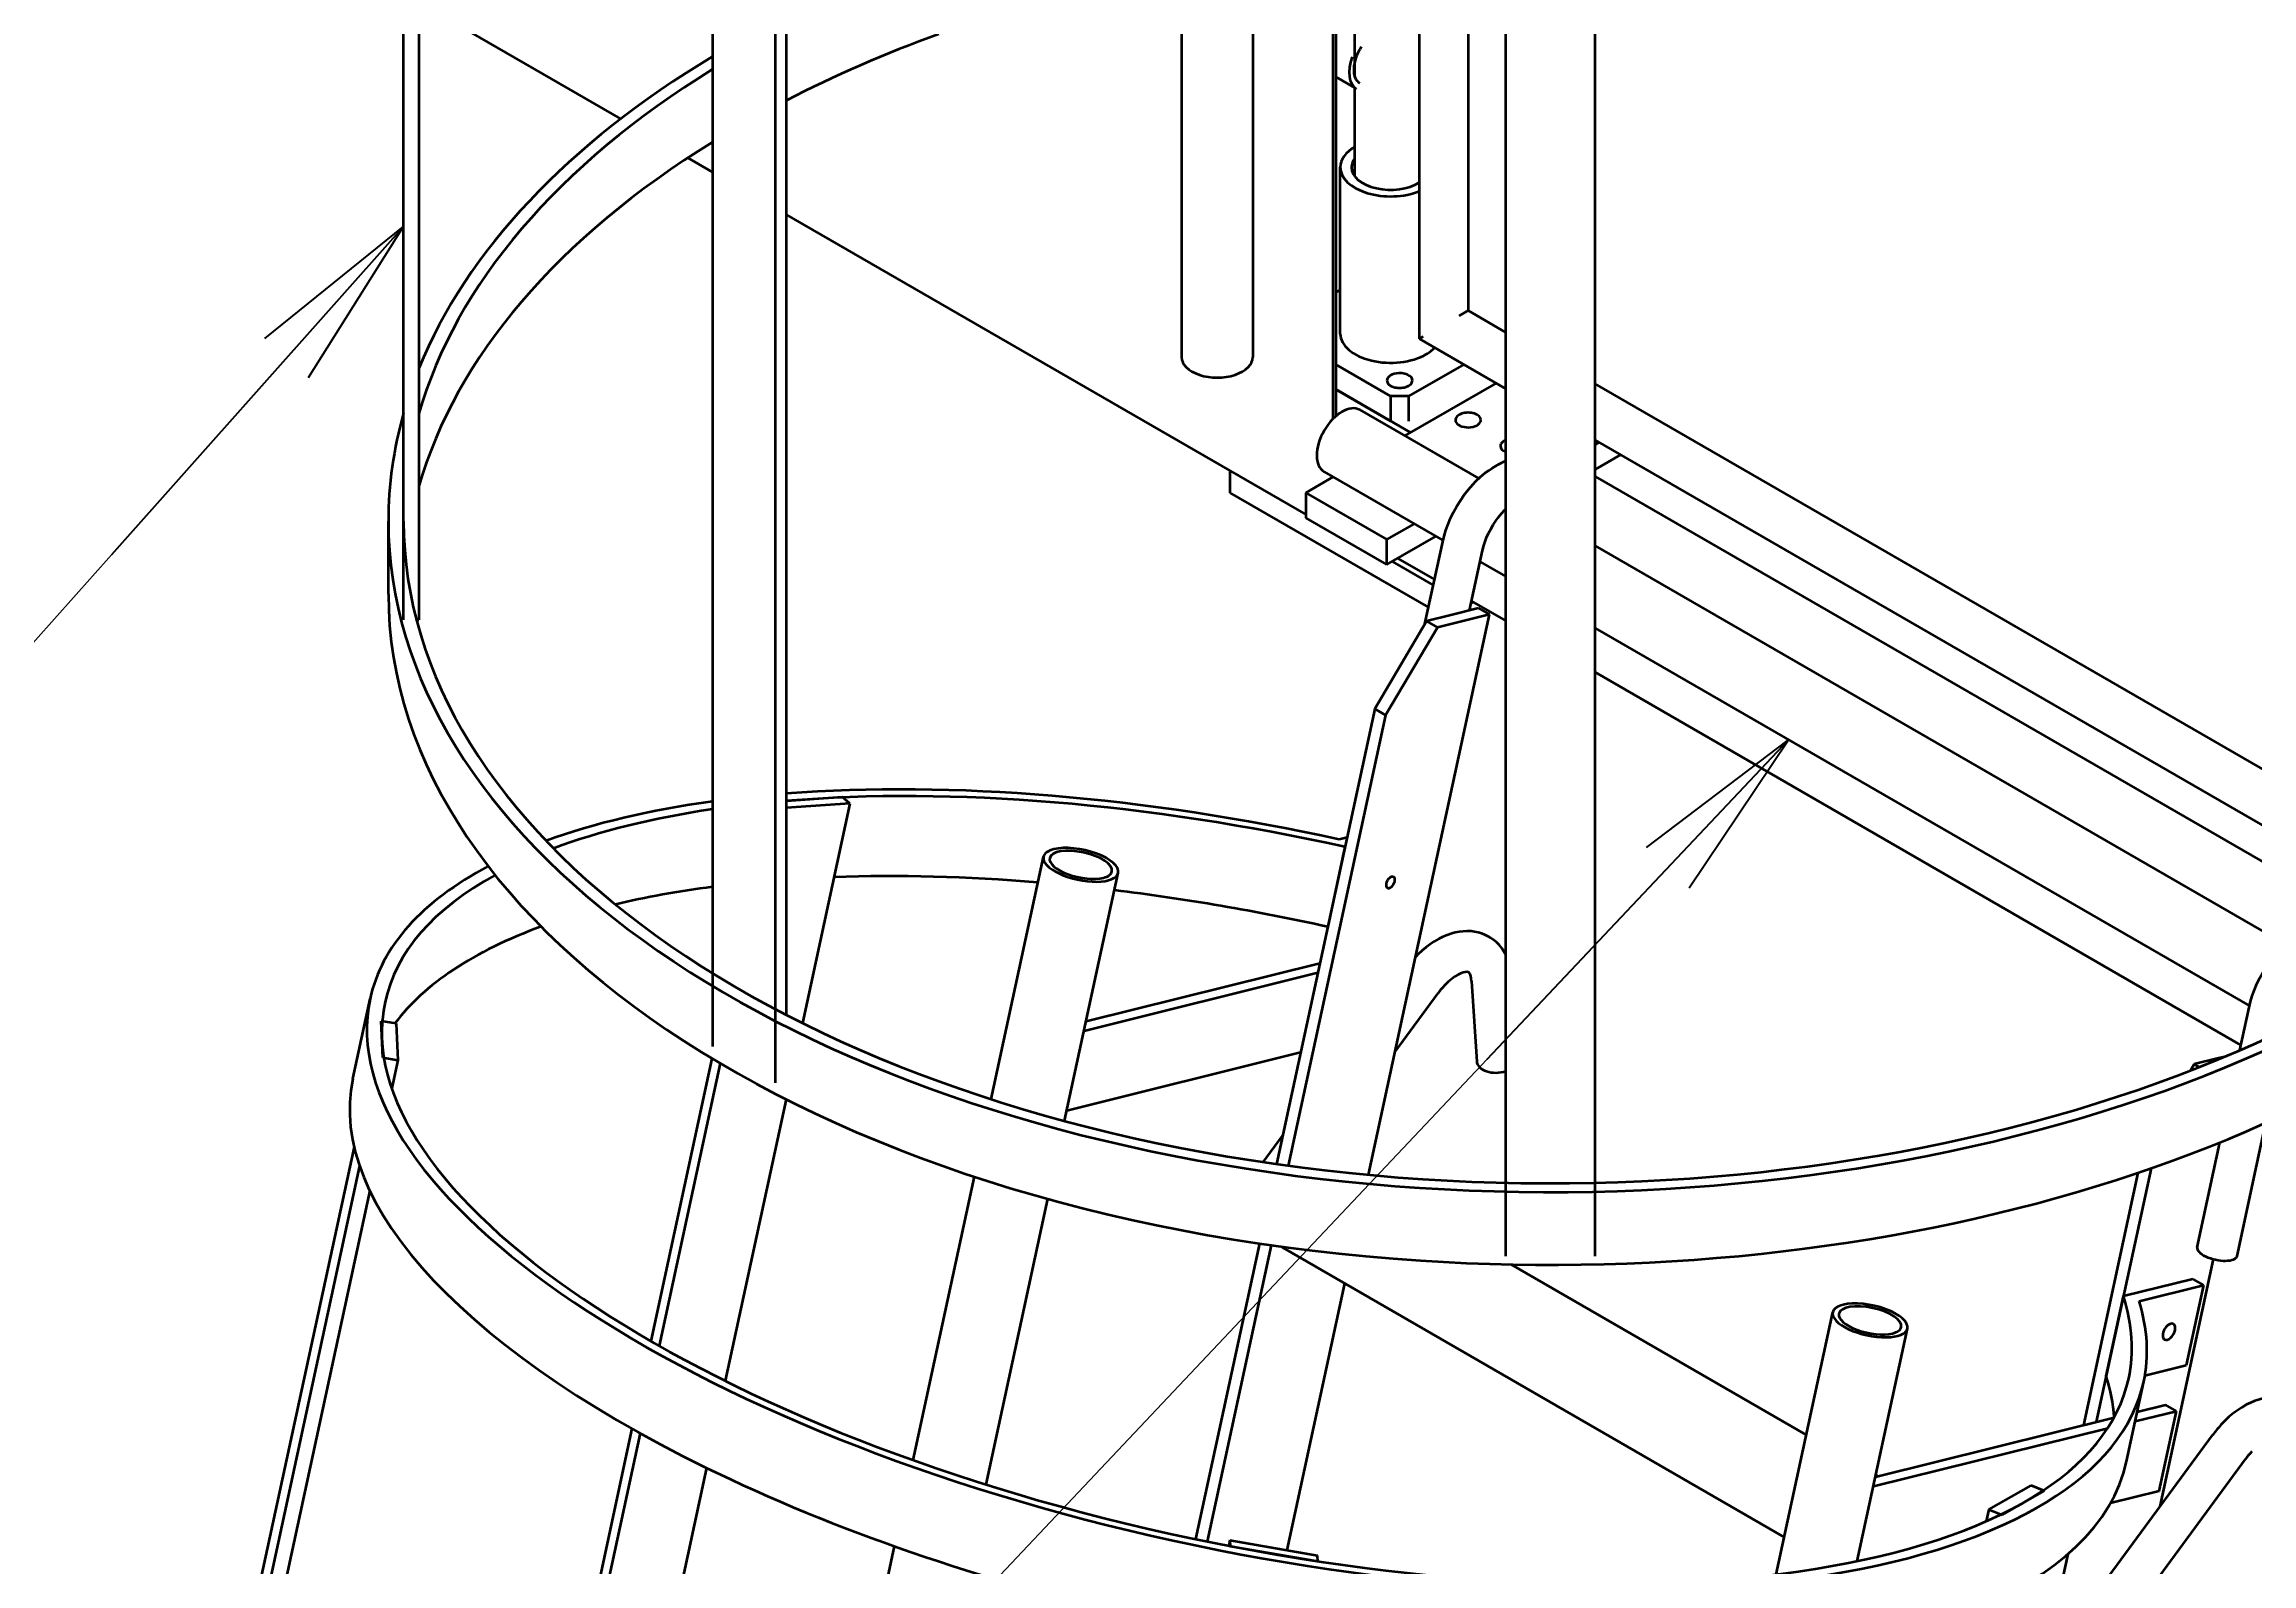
# Model space of a CAD drawing. Header units: millimetres. Extents: x -73083 to 81340, y -6859 to 6812.
# Drawn here: x -59048 to -58181, y -2967 to -2371 of the extents above; entities that cross this region are included whole.
import ezdxf

# ---------------------------------------------------------------- set-up
doc = ezdxf.new("R2010")
doc.units = ezdxf.units.MM
doc.layers.add('word_dim', color=253, linetype='Continuous')
doc.styles.get("Standard").update_dxf_attribs({"font": 'romans.shx', "bigfont": 'bigfont.shx'})
doc.dimstyles.new('STANDARD 1-23', dxfattribs={"dimscale": 23, "dimtxt": 3.5, "dimasz": 3, "dimexe": 1, "dimexo": 0, "dimgap": 1, "dimtad": 3, "dimdsep": 46, "dimtxsty": 'Standard', "dimblk1": 'OPEN', "dimblk2": 'OPEN', "dimsah": 1, "dimcen": 0, "dimclrd": 256, "dimclre": 256, "dimclrt": 3, "dimazin": 2, "dimtfac": 1, "dimtmove": 0, "dimatfit": 3, "dimldrblk": 'OPEN', "dimfxl": 0, "dimtolj": 1, "dimtzin": 0, "dimlwd": 13, "dimlwe": 13, "dimarcsym": 0})

# ---------------------------------------------------------------- blocks, each defined once
blk = doc.blocks.new('A$C7FC73B9A')
at = {"color": 7, "lineweight": 35}
for p, q in [((780.84, 2648.24), (780.84, 3326.13)), ((786.84, 3308.7), (786.84, 2648.24)), ((902.03, 3186.29), (902.03, 2480.76)), ((926.78, 2466.47), (926.78, 3172.5)), ((931.02, 2493.18), (931.02, 3170.33)), ((1114.07, 3114.21), (1114.07, 2751.38)), ((1179.39, 2758.54), (1179.39, 3107.11)), ((1198.53, 3106.09), (1198.53, 2769.59)), ((1213.34, 2398.54), (1213.34, 3105.62)), ((1248.34, 2398.54), (1248.34, 3105.62)), ((1154.12, 2861.11), (1154.12, 2928.48)), ((1086.07, 2907.16), (1086.07, 2751.38)), ((786.84, 2890.46), (865.93, 2844.8)), ((1145.51, 2883.42), (1145.51, 2727.16)), ((1146.57, 2884.04), (1146.57, 2728.16)), ((1154.12, 2822.21), (1154.12, 2857)), ((1148.37, 2760.52), (1148.37, 2825.84)), ((931.02, 2807.22), (1134.88, 2689.52)), ((1179.39, 2758.54), (1213.34, 2738.94)), ((1168.12, 2736.03), (1146.57, 2748.47)), ((1196.79, 2748.49), (1175.19, 2736.03)), ((1175.9, 2721.76), (1146.57, 2738.7)), ((1168.12, 2726.23), (1146.57, 2738.67)), ((1209.49, 2741.16), (1173.63, 2720.45)), ((1599.61, 2538.03), (1248.34, 2740.84)), ((1156.02, 2730.62), (1202.69, 2703.68)), ((1248.34, 2718.73), (1583.25, 2525.36)), ((1142.02, 2706.37), (1188.69, 2679.43)), ((1248.34, 2704.51), (1572.11, 2517.58)), ((1183.01, 2653.16), (1105.21, 2698.07)), ((1134.88, 2698.08), (1166.7, 2679.71)), ((774.84, 2658.34), (774.84, 2686.91)), ((1166.7, 2669.91), (1134.88, 2688.28)), ((1166.7, 2669.91), (1185.93, 2681.02)), ((1181.61, 2646.67), (1188.55, 2678.81)), ((1248.34, 2677.32), (1519.12, 2520.98)), ((1199.11, 2651.9), (1204.19, 2675.43)), ((1159.38, 2430.41), (1206.86, 2650.33)), ((1161.91, 2613.25), (1182.22, 2647.71)), ((1186.46, 2645.26), (1166.15, 2610.8)), ((1248.34, 2644.99), (1505.12, 2496.74)), ((1248.34, 2627.64), (1501.78, 2481.31)), ((1161.91, 2613.25), (1123.34, 2434.64)), ((1166.15, 2610.8), (1127.97, 2433.99)), ((931.02, 2577.22), (952.91, 2578.72)), ((955.95, 2576.1), (931.02, 2574.39)), ((955.95, 2576.1), (937.36, 2489.97)), ((1150.22, 2559.1), (1143.44, 2527.71)), ((1011.36, 2460.11), (1031.9, 2555.25)), ((1040.2, 2451.58), (1061.22, 2548.92)), ((1048.65, 2490.68), (1140.36, 2513.47)), ((1047.85, 2486.98), (1139.56, 2509.76)), ((1199.87, 2506.35), (1201.89, 2474.94)), ((760.9, 2468.14), (767.68, 2499.54)), ((1169.78, 2478.59), (1186.75, 2501.66)), ((1132.78, 2478.37), (1041.07, 2455.58)), ((901.79, 2476.08), (877.83, 2365.15)), ((904.99, 2474.18), (881.05, 2363.32)), ((930.9, 2460.05), (907.03, 2349.54)), ((1484.64, 2401.92), (1493.54, 2443.15)), ((1500.28, 2398.54), (1511.58, 2450.88)), ((761.36, 2441.39), (668.39, 2010.81)), ((763.51, 2433.94), (669.06, 1996.53)), ((980.77, 2318.47), (1004.79, 2429.7)), ((1461.38, 2431.2), (1439.99, 2332.15)), ((1466.53, 2432.97), (1445.03, 2333.4)), ((767.51, 2424.19), (679.34, 2015.85)), ((1009.39, 2308.87), (1033.6, 2420.98)), ((1116.61, 2403.47), (1091.55, 2287.43)), ((1121.23, 2402.79), (1096.12, 2286.49)), ((1322.56, 2288.2), (1125.91, 2401.73)), ((1331.23, 2328.37), (1215.43, 2395.23)), ((1470.05, 2300.25), (1491.01, 2397.31)), ((1127.56, 2283.08), (1150.16, 2387.73)), ((1448.91, 2351.34), (1455.69, 2382.74)), ((1482.89, 2389.5), (1455.69, 2382.74)), ((1461.9, 2380.78), (1487.13, 2387.05)), ((1487.13, 2387.05), (1480.35, 2355.65)), ((1319.4, 2273.57), (1341.61, 2376.44)), ((1351.22, 2278.79), (1370.93, 2370.11)), ((1456.86, 2317.86), (1463.64, 2349.26)), ((870.41, 2330.78), (819.88, 2096.76)), ((1357.56, 2308.17), (1449.53, 2331.02)), ((1358.36, 2311.87), (1452, 2335.13)), ((1469.7, 2306.31), (1476.48, 2337.71)), ((873.63, 2328.97), (822.92, 2094.13)), ((1429.17, 2244.69), (1490.65, 2328.25)), ((899.66, 2315.39), (852.32, 2096.15)), ((1442.06, 2235.21), (1503.54, 2318.77)), ((883.91, 1869.92), (973.46, 2284.63)), ((1105.08, 2286.96), (1139.41, 2281.03)), ((1139.52, 2278.58), (1105.19, 2284.51)), ((1433.82, 2281.5), (1345.72, 1873.49))]:
    blk.add_line(p, q, dxfattribs=at)
at = {"color": 7, "lineweight": 35, "ltscale": 0.217956}
blk.add_line((1154.12, 2857), (1146.57, 2861.36), dxfattribs=at)
at = {"color": 7, "lineweight": 35, "ltscale": 0.279425}
blk.add_line((892.35, 2829.54), (902.03, 2823.96), dxfattribs=at)
at = {"color": 7, "lineweight": 35, "ltscale": 0.051966}
blk.add_line((1146.57, 2776.66), (1148.37, 2777.7), dxfattribs=at)
at = {"color": 7, "lineweight": 35, "ltscale": 0.102063}
blk.add_line((1198.53, 2769.59), (1194.99, 2767.55), dxfattribs=at)
at = {"color": 7, "lineweight": 35, "ltscale": 0.42749}
blk.add_line((1213.34, 2761.04), (1198.53, 2769.59), dxfattribs=at)
at = {"color": 7, "lineweight": 35, "ltscale": 0.042273}
blk.add_line((1179.39, 2758.54), (1180.85, 2759.39), dxfattribs=at)
at = {"color": 7, "lineweight": 35, "ltscale": 0.015151}
blk.add_line((1147.1, 2728.6), (1146.57, 2728.9), dxfattribs=at)
at = {"color": 7, "lineweight": 35, "ltscale": 0.176776}
blk.add_line((1175.19, 2736.03), (1168.12, 2736.03), dxfattribs=at)
at = {"color": 7, "lineweight": 35, "ltscale": 0.244949}
for p, q in [((1168.12, 2736.03), (1168.12, 2726.23)), ((1175.19, 2736.03), (1175.19, 2726.23)), ((1134.88, 2698.08), (1134.88, 2688.28)), ((1166.7, 2669.91), (1166.7, 2679.71))]:
    blk.add_line(p, q, dxfattribs=at)
at = {"color": 7, "lineweight": 35, "ltscale": 0.042182}
blk.add_line((1249.8, 2717.89), (1248.34, 2717.04), dxfattribs=at)
at = {"color": 7, "lineweight": 35, "ltscale": 0.042183}
blk.add_line((1248.34, 2717.04), (1249.8, 2717.89), dxfattribs=at)
at = {"color": 7, "lineweight": 35, "ltscale": 0.287149}
blk.add_line((1258.28, 2712.99), (1248.34, 2707.25), dxfattribs=at)
at = {"color": 7, "lineweight": 35, "ltscale": 0.214407}
blk.add_line((1105.21, 2698.07), (1105.21, 2706.65), dxfattribs=at)
at = {"color": 7, "lineweight": 35, "ltscale": 0.310288}
blk.add_line((1145.63, 2704.29), (1134.88, 2698.08), dxfattribs=at)
at = {"color": 7, "lineweight": 35, "ltscale": 0.003352}
blk.add_line((1145.51, 2704.35), (1145.51, 2704.22), dxfattribs=at)
at = {"color": 7, "lineweight": 35, "ltscale": 0.31029}
blk.add_line((1166.7, 2679.71), (1177.45, 2685.92), dxfattribs=at)
at = {"color": 7, "lineweight": 35, "ltscale": 0.463598}
blk.add_line((1184.89, 2661.87), (1168.83, 2671.14), dxfattribs=at)
at = {"color": 7, "lineweight": 35, "ltscale": 0.416884}
blk.add_line((1170.91, 2672.34), (1185.35, 2664), dxfattribs=at)
at = {"color": 7, "lineweight": 35, "ltscale": 0.291576}
blk.add_line((1203.24, 2671.03), (1213.34, 2665.19), dxfattribs=at)
at = {"color": 7, "lineweight": 35, "ltscale": 0.280292}
for p, q in [((1202.62, 2652.78), (1191.74, 2650.07)), ((1206.86, 2650.33), (1195.98, 2647.62))]:
    blk.add_line(p, q, dxfattribs=at)
at = {"color": 7, "lineweight": 35, "ltscale": 0.026769}
blk.add_line((1199.7, 2654.65), (1200.63, 2655.18), dxfattribs=at)
at = {"color": 7, "lineweight": 35, "ltscale": 0.387728}
blk.add_line((1199.9, 2655.6), (1213.34, 2647.85), dxfattribs=at)
at = {"color": 7, "lineweight": 35, "ltscale": 0.122474}
for p, q in [((1202.62, 2652.78), (1206.86, 2650.33)), ((1482.89, 2389.5), (1487.13, 2387.05))]:
    blk.add_line(p, q, dxfattribs=at)
at = {"color": 7, "lineweight": 35, "ltscale": 0.024625}
blk.add_line((785.85, 2648.24), (786.84, 2648.24), dxfattribs=at)
at = {"color": 7, "lineweight": 35, "ltscale": 0.245256}
blk.add_line((1191.74, 2650.07), (1182.22, 2647.71), dxfattribs=at)
at = {"color": 7, "lineweight": 35, "ltscale": 0.122475}
for p, q in [((1182.22, 2647.71), (1186.46, 2645.26)), ((1161.91, 2613.25), (1166.15, 2610.8)), ((1476.48, 2337.71), (1472.23, 2340.16))]:
    blk.add_line(p, q, dxfattribs=at)
at = {"color": 7, "lineweight": 35, "ltscale": 0.245254}
for p, q in [((1195.98, 2647.62), (1186.46, 2645.26)), ((1492.97, 2476.16), (1483.45, 2473.79))]:
    blk.add_line(p, q, dxfattribs=at)
at = {"color": 7, "lineweight": 35, "ltscale": 0.100505}
blk.add_line((955.95, 2576.1), (952.91, 2578.72), dxfattribs=at)
at = {"color": 7, "lineweight": 35, "ltscale": 0.079008}
blk.add_line((1151.02, 2562.81), (1147.95, 2562.04), dxfattribs=at)
at = {"color": 7, "lineweight": 35, "ltscale": 0.430172}
blk.add_line((1501.34, 2479.3), (1504.98, 2496.12), dxfattribs=at)
at = {"color": 7, "lineweight": 35, "ltscale": 0.149305}
for p, q in [((777.91, 2489.75), (772.02, 2490.76)), ((772.69, 2476.48), (778.58, 2475.46))]:
    blk.add_line(p, q, dxfattribs=at)
at = {"color": 7, "lineweight": 35, "ltscale": 0.357514}
for p, q in [((772.69, 2476.48), (772.02, 2490.76)), ((777.91, 2489.75), (778.58, 2475.46))]:
    blk.add_line(p, q, dxfattribs=at)
at = {"color": 7, "lineweight": 35, "ltscale": 0.282797}
blk.add_line((778.58, 2475.46), (776.19, 2464.4), dxfattribs=at)
at = {"color": 7, "lineweight": 35, "ltscale": 0.070925}
blk.add_line((1483.45, 2473.79), (1482.01, 2471.35), dxfattribs=at)
at = {"color": 7, "lineweight": 35, "ltscale": 0.055944}
blk.add_line((1483.45, 2473.79), (1485.38, 2472.68), dxfattribs=at)
at = {"color": 7, "lineweight": 35, "ltscale": 0.063408}
blk.add_line((1495.43, 2476.77), (1492.97, 2476.16), dxfattribs=at)
at = {"color": 7, "lineweight": 35, "ltscale": 0.320526}
blk.add_line((1118.13, 2435.4), (1125.73, 2445.72), dxfattribs=at)
at = {"color": 7, "lineweight": 35, "ltscale": 0.418577}
blk.add_line((1464.1, 2351.61), (1480.35, 2355.65), dxfattribs=at)
at = {"color": 7, "lineweight": 35, "ltscale": 0.287263}
blk.add_line((1461.08, 2337.39), (1472.23, 2340.16), dxfattribs=at)
at = {"color": 7, "lineweight": 35, "ltscale": 0.417146}
blk.add_line((1460.28, 2333.69), (1476.48, 2337.71), dxfattribs=at)
at = {"color": 7, "lineweight": 35, "ltscale": 0.024548}
blk.add_line((1359.37, 2312.12), (1358.52, 2312.61), dxfattribs=at)
at = {"color": 7, "lineweight": 35, "ltscale": 0.476724}
for p, q in [((1402.88, 2299.08), (1419.46, 2308.49)), ((1424.62, 2306.39), (1408.03, 2296.98))]:
    blk.add_line(p, q, dxfattribs=at)
at = {"color": 7, "lineweight": 35, "ltscale": 0.139174}
for p, q in [((1424.62, 2306.39), (1419.46, 2308.49)), ((1402.88, 2299.08), (1408.03, 2296.98))]:
    blk.add_line(p, q, dxfattribs=at)
at = {"color": 7, "lineweight": 35, "ltscale": 0.491052}
blk.add_line((1469.7, 2306.31), (1450.63, 2301.58), dxfattribs=at)
at = {"color": 7, "lineweight": 35, "ltscale": 0.11837}
blk.add_line((1402.88, 2299.08), (1401.88, 2294.45), dxfattribs=at)
at = {"color": 7, "lineweight": 35, "ltscale": 0.055228}
blk.add_line((1105.08, 2286.96), (1104.61, 2284.8), dxfattribs=at)
at = {"color": 7, "lineweight": 35, "ltscale": 0.061288}
for p, q in [((1105.08, 2286.96), (1105.19, 2284.51)), ((1139.52, 2278.58), (1139.41, 2281.03))]:
    blk.add_line(p, q, dxfattribs=at)
at = {"color": 7, "lineweight": 35}
for points in [[(1188.55, 2678.81), (1189.1, 2681.07), (1189.8, 2683.38), (1190.65, 2685.73), (1191.65, 2688.09), (1192.79, 2690.45), (1194.07, 2692.78), (1195.48, 2695.06), (1197.01, 2697.26), (1198.65, 2699.37), (1200.38, 2701.35), (1201.58, 2702.6), (1203.39, 2704.32), (1205.24, 2705.87), (1206.61, 2706.9), (1207.92, 2707.79), (1209.23, 2708.6), (1210.54, 2709.33), (1211.85, 2709.97)], [(1204.19, 2675.43), (1204.69, 2677.38), (1205.19, 2678.94), (1205.81, 2680.56), (1206.55, 2682.2), (1207.4, 2683.85), (1208.35, 2685.48), (1209.38, 2687.05), (1210.48, 2688.55), (1211.63, 2689.94), (1212.81, 2691.21), (1213.34, 2691.73)], [(1206.72, 2523.8), (1205.34, 2524.51), (1203.9, 2525.09), (1202.48, 2525.51), (1201.08, 2525.8), (1199.67, 2525.98), (1198.07, 2526.04), (1196.47, 2525.97), (1195.04, 2525.8), (1193.5, 2525.5), (1192.1, 2525.13), (1190.29, 2524.52), (1188.56, 2523.78), (1187.01, 2523), (1185.18, 2521.93), (1183.56, 2520.85), (1181.99, 2519.67), (1180.47, 2518.4), (1178.98, 2517.03), (1177.83, 2515.87)], [(1213.34, 2516.79), (1212.61, 2518.06), (1211.7, 2519.37), (1210.66, 2520.63), (1209.63, 2521.66), (1208.57, 2522.56), (1207.35, 2523.41), (1206.72, 2523.8)], [(1504.98, 2496.12), (1505.53, 2498.38), (1506.23, 2500.69), (1507.08, 2503.04), (1508.08, 2505.4), (1509.22, 2507.76), (1510.5, 2510.09), (1511.91, 2512.37), (1513.44, 2514.57), (1515.08, 2516.68), (1516.81, 2518.66), (1518.01, 2519.91), (1519.82, 2521.62), (1521.67, 2523.18), (1523.04, 2524.21), (1524.35, 2525.1), (1525.66, 2525.91), (1526.97, 2526.64), (1528.28, 2527.28)], [(1198.72, 2509.94), (1198.51, 2510.01), (1198.08, 2510.04), (1197.44, 2509.98), (1196.56, 2509.76), (1195.55, 2509.38), (1194.47, 2508.84), (1193.36, 2508.18), (1192.05, 2507.23), (1190.7, 2506.09), (1189.28, 2504.69)], [(1199.87, 2506.35), (1199.75, 2507.44), (1199.55, 2508.37), (1199.29, 2509.1), (1199.03, 2509.61), (1198.82, 2509.87), (1198.72, 2509.94)], [(1523.5, 2340.91), (1522.13, 2341.61), (1520.7, 2342.19), (1519.29, 2342.61), (1517.91, 2342.9), (1516.51, 2343.08), (1514.92, 2343.15), (1513.33, 2343.08), (1511.93, 2342.92), (1510.4, 2342.63), (1509.01, 2342.27), (1507.23, 2341.68), (1505.49, 2340.95), (1503.97, 2340.2), (1502.14, 2339.15), (1500.54, 2338.09), (1498.97, 2336.93), (1497.08, 2335.36), (1495.6, 2333.97), (1494.46, 2332.82)]]:
    blk.add_lwpolyline(points, dxfattribs=at)
for centre, radius, start, end in [((1201.73, 2726.67), 1.79, 332.40416, 359.5371), ((1223.16, 2685.31), 27.13, 111.22794, 114.62904), ((1212.31, 2482.92), 31.7, 136.60311, 143.74946), ((1529.09, 2300.03), 47.68, 136.56379, 143.71915), ((1529.1, 2300.02), 31.7, 136.60311, 143.74946)]:
    blk.add_arc(centre, radius, start, end, dxfattribs=at)
for centre, major_axis, ratio, start_param, end_param in [((1230.84, 2658.35), (450, 0), 0.57735, 2.133294, 2.299975), ((1230.84, 2686.92), (-456, 0), 0.57735, 5.517732, 6.053276), ((1161.76, 2868.76), (-7, -12.12), 0.577355, 4.99779, 6.283204), ((1161.76, 2868.76), (-5.75, -9.96), 0.577355, 4.610617, 6.283188), ((1230.84, 2686.92), (450, 0), 0.57735, 2.390117, 2.978118), ((1230.84, 2658.35), (450, 0), 0.57735, 2.390117, 2.978118), ((1168.12, 2825.84), (19.75, 0), 0.57735, 2.358672, 3.141591), ((1168.12, 2825.84), (19.75, 0), 0.57735, 3.141591, 5.319213), ((1168.12, 2825.84), (15.35, 0), 0.57735, 2.719147, 3.141611), ((1168.12, 2825.84), (15.35, 0), 0.57735, 3.141611, 5.536183), ((1168.12, 2760.52), (19.75, 0), 0.57735, 3.141591, 5.497786), ((1168.12, 2760.52), (19.75, 0), 0.57735, 5.497786, 5.782059), ((1100.07, 2751.38), (-14, 0), 0.57735, 6.283178, 9.424771), ((1171.66, 2742.15), (-5, 0), 0.57735, 4.997786, 6.283204), ((1171.66, 2742.15), (-5, 0), 0.57735, 0.000018, 3.141611), ((1171.66, 2742.15), (-5, 0), 0.57735, 3.141611, 4.997786), ((1230.84, 2686.92), (-456, 0), 0.57735, 6.1208, 6.283222), ((1149.02, 2718.49), (-7, -12.12), 0.577351, 3.141593, 6.283185), ((1198.52, 2726.66), (5, 0), 0.57735, 0.000028, 3.141621), ((1198.52, 2726.66), (5, 0), 0.57735, 3.141621, 5.997786), ((1216.2, 2716.45), (-5, 0), 0.57735, 5.997786, 6.283214), ((1216.2, 2716.45), (-5, 0), 0.57735, 0.000028, 0.961825), ((1216.2, 2716.45), (-5, 0), 0.57735, 5.321471, 5.997786), ((1230.84, 2686.92), (456, 0), 0.57735, 3.14163, 5.840376), ((1230.84, 2686.92), (450, 0), 0.57735, 3.141625, 5.842675), ((1230.84, 2658.35), (-456, 0), 0.57735, 0.000037, 1.458725), ((1115.66, 2424.39), (347.98, -75.14), 0.397097, 1.563766, 2.213362), ((1115.66, 2424.39), (342.12, -73.87), 0.397097, 1.555539, 2.224074), ((1115.66, 2424.39), (347.98, -75.14), 0.397097, 2.314509, 2.581228), ((1115.66, 2424.39), (342.12, -73.87), 0.397097, 2.327833, 2.590025), ((1046.56, 2552.08), (14.66, -3.17), 0.397097, 2.461228, 3.141585), ((1046.56, 2552.08), (12.22, -2.64), 0.397097, 6.283178, 9.42477), ((1046.56, 2552.08), (14.66, -3.17), 0.397097, 6.283178, 8.744414), ((1115.66, 2424.39), (347.98, -75.14), 0.397097, 2.698571, 3.141582), ((1115.66, 2424.39), (342.12, -73.87), 0.397097, 2.712569, 3.14157), ((1108.88, 2393), (342.12, -73.87), 0.397097, 1.888993, 2.138286), ((1046.56, 2552.08), (14.66, -3.17), 0.397097, 3.141585, 6.283178), ((1046.56, 2552.08), (12.22, -2.64), 0.397097, 3.141585, 5.602821), ((1046.56, 2552.08), (12.22, -2.64), 0.397097, 5.602821, 6.283178), ((1168.07, 2545.18), (-1.23, -2.13), 0.577351, 3.141568, 6.283161), ((1168.07, 2545.18), (-1.23, -2.13), 0.577351, 1.007899, 3.141568), ((1108.88, 2393), (342.12, -73.87), 0.397097, 2.302857, 2.450633), ((1108.88, 2393), (342.12, -73.87), 0.397097, 1.555539, 1.799938), ((1168.07, 2545.18), (-1.23, -2.13), 0.577351, 6.283161, 7.291085), ((1230.84, 2658.35), (456, 0), 0.57735, 4.600317, 5.840375), ((1108.88, 2393), (342.12, -73.87), 0.397097, 2.580562, 2.962991), ((1115.66, 2424.39), (347.98, -75.14), 0.397097, 3.141582, 4.705358), ((1115.66, 2424.39), (342.12, -73.87), 0.397097, 3.14157, 4.697131), ((1209.88, 2475.45), (-7.98, -0.51), 0.617156, 6.283145, 8.262442), ((1108.88, 2393), (347.98, -75.14), 0.397097, 3.141582, 6.283201), ((1126.91, 2403.47), (1, 1.73), 0.577351, 2.669334, 3.141639), ((1492.46, 2400.23), (7.82, -1.69), 0.397097, 3.141585, 6.283178), ((1115.66, 2424.39), (342.12, -73.87), 0.397097, 0.000025, 0.225326), ((1356.27, 2373.27), (14.66, -3.17), 0.397097, 3.141585, 6.283178), ((1356.27, 2373.27), (14.66, -3.17), 0.397097, 2.461228, 3.141585), ((1356.27, 2373.27), (12.22, -2.64), 0.397097, 3.141585, 5.602821), ((1356.27, 2373.27), (12.22, -2.64), 0.397097, 6.283178, 9.42477), ((1356.27, 2373.27), (14.66, -3.17), 0.397097, 6.283178, 8.744414), ((1115.66, 2424.39), (347.98, -75.14), 0.397097, 0.000016, 0.217099), ((1356.27, 2373.27), (12.22, -2.64), 0.397097, 5.602821, 6.283178), ((1473.54, 2368.82), (-1.75, -3.03), 0.577351, 3.141627, 5.720288), ((1473.54, 2368.82), (-1.75, -3.03), 0.577351, 5.720288, 6.28322), ((1473.54, 2368.82), (-1.75, -3.03), 0.577351, 0.000034, 3.141627), ((1115.66, 2424.39), (342.12, -73.87), 0.397097, 4.697131, 6.28321), ((1115.66, 2424.39), (347.98, -75.14), 0.397097, 4.705358, 6.283201), ((1108.88, 2393), (342.12, -73.87), 0.397097, 0.115815, 0.225326)]:
    blk.add_ellipse(centre, major_axis=major_axis, ratio=ratio, start_param=start_param, end_param=end_param, dxfattribs=at)
blk = doc.blocks.new('aa1')
for p, q in [((-0.4, 0.0667), (0, 0)), ((0, 0), (-1, 0)), ((-0.4, -0.0667), (0, 0))]:
    blk.add_line(p, q)
blk = doc.blocks.new('aa2')
blk.add_circle((0, 0), 1)
blk = doc.blocks.new('*D1052')
at = {"layer": 'DEFPOINTS', "color": 0, "linetype": 'Continuous', "ltscale": 2}
for p in [(-58714.23, -1449.4), (-60840.8, -3296.93), (-60840.8, -3296.93)]:
    blk.add_point(p, dxfattribs=at)
at = {"layer": 'word_dim', "linetype": 'Continuous', "lineweight": 13, "ltscale": 2}
blk.add_line((-58844.45, -1562.54), (-60710.58, -3183.79), dxfattribs=at)
at = {"layer": 'word_dim', "linetype": 'Continuous', "lineweight": 13, "ltscale": 2, "xscale": 172.5, "yscale": 172.5, "zscale": 172.5}
for name, p, rotation in [('aa1', (-58714.23, -1449.4), 40.98355920632163), ('aa2', (-60840.8, -3296.93), 220.9835592063216)]:
    blk.add_blockref(name, p, dxfattribs=dict(at, rotation=rotation))
at = {"layer": 'word_dim', "color": 3, "linetype": 'Continuous', "ltscale": 2, "insert": (-59777.52, -2373.16), "char_height": 0.000023, "attachment_point": 5, "rotation": 40.98356}
blk.add_mtext('\\A1;2817.02', dxfattribs=at)
blk = doc.blocks.new('_Open')
at = {"color": 0, "lineweight": -2}
for p, q in [((-1, 0.1667), (0, 0)), ((-1, -0.1667), (0, 0)), ((0, 0), (-1, 0))]:
    blk.add_line(p, q, dxfattribs=at)
blk = doc.blocks.new('*D1053')
at = {"layer": 'DEFPOINTS', "color": 0, "linetype": 'Continuous', "ltscale": 2}
for p in [(-57966.42, -2837.66), (-58045.42, -4088.7), (-58045.42, -4088.7)]:
    blk.add_point(p, dxfattribs=at)
at = {"layer": 'word_dim', "linetype": 'Continuous', "lineweight": 13, "ltscale": 2}
blk.add_line((-57977.29, -3009.82), (-58034.55, -3916.54), dxfattribs=at)
at = {"layer": 'word_dim', "linetype": 'Continuous', "lineweight": 13, "ltscale": 2, "xscale": 172.5, "yscale": 172.5, "zscale": 172.5}
for name, p, rotation in [('aa1', (-57966.42, -2837.66), 86.38672780098538), ('aa2', (-58045.42, -4088.7), 266.3867278009854)]:
    blk.add_blockref(name, p, dxfattribs=dict(at, rotation=rotation))
at = {"layer": 'word_dim', "color": 3, "linetype": 'Continuous', "ltscale": 2, "insert": (-58005.92, -3463.18), "char_height": 0.000023, "attachment_point": 5, "rotation": 86.38673}
blk.add_mtext('\\A1;1253.53', dxfattribs=at)
blk = doc.blocks.new('*D1054')
at = {"layer": 'DEFPOINTS', "color": 0, "linetype": 'Continuous', "ltscale": 2}
for p in [(-58289.23, -1602.41), (-60664.55, -3750.76), (-60664.55, -3750.76)]:
    blk.add_point(p, dxfattribs=at)
at = {"layer": 'word_dim', "linetype": 'Continuous', "lineweight": 13, "ltscale": 2}
blk.add_line((-58417.17, -1718.12), (-60536.61, -3635.05), dxfattribs=at)
at = {"layer": 'word_dim', "linetype": 'Continuous', "lineweight": 13, "ltscale": 2, "xscale": 172.5, "yscale": 172.5, "zscale": 172.5}
for name, p, rotation in [('aa1', (-58289.23, -1602.41), 42.12772838355808), ('aa2', (-60664.55, -3750.76), 222.1277283835581)]:
    blk.add_blockref(name, p, dxfattribs=dict(at, rotation=rotation))
at = {"layer": 'word_dim', "color": 3, "linetype": 'Continuous', "ltscale": 2, "insert": (-59476.89, -2676.58), "char_height": 0.000023, "attachment_point": 5, "rotation": 42.12773}
blk.add_mtext('\\A1;3202.74', dxfattribs=at)
blk = doc.blocks.new('*D1057')
at = {"layer": 'DEFPOINTS', "color": 0, "linetype": 'Continuous', "ltscale": 2}
for p in [(-58906.47, -2442.17), (-60435.69, -4160.3), (-60435.69, -4160.3)]:
    blk.add_point(p, dxfattribs=at)
at = {"layer": 'word_dim', "linetype": 'Continuous', "lineweight": 13, "ltscale": 2}
blk.add_line((-59021.16, -2571.03), (-60321.01, -4031.45), dxfattribs=at)
at = {"layer": 'word_dim', "linetype": 'Continuous', "lineweight": 13, "ltscale": 2, "xscale": 172.5, "yscale": 172.5, "zscale": 172.5}
for name, p, rotation in [('aa1', (-58906.47, -2442.17), 48.32925134851919), ('aa2', (-60435.69, -4160.3), 228.3292513485192)]:
    blk.add_blockref(name, p, dxfattribs=dict(at, rotation=rotation))
at = {"layer": 'word_dim', "color": 3, "linetype": 'Continuous', "ltscale": 2, "insert": (-59671.08, -3301.24), "char_height": 0.000023, "attachment_point": 5, "rotation": 48.32925}
blk.add_mtext('\\A1;2300.11', dxfattribs=at)
blk = doc.blocks.new('*D1065')
at = {"layer": 'DEFPOINTS', "color": 0, "linetype": 'Continuous', "ltscale": 2}
for p in [(-58363.09, -2643.57), (-60189.6, -4579.34), (-60189.6, -4579.34)]:
    blk.add_point(p, dxfattribs=at)
at = {"layer": 'word_dim', "linetype": 'Continuous', "lineweight": 13, "ltscale": 2}
blk.add_line((-58481.47, -2769.04), (-60071.21, -4453.87), dxfattribs=at)
at = {"layer": 'word_dim', "linetype": 'Continuous', "lineweight": 13, "ltscale": 2, "xscale": 172.5, "yscale": 172.5, "zscale": 172.5}
for name, p, rotation in [('aa1', (-58363.09, -2643.57), 46.66338353093264), ('aa2', (-60189.6, -4579.34), 226.6633835309326)]:
    blk.add_blockref(name, p, dxfattribs=dict(at, rotation=rotation))
at = {"layer": 'word_dim', "color": 3, "linetype": 'Continuous', "ltscale": 2, "insert": (-59276.34, -3611.45), "char_height": 0.000023, "attachment_point": 5, "rotation": 46.66338}
blk.add_mtext('\\A1;2661.45', dxfattribs=at)

msp = doc.modelspace()

# ---------------------------------------------------------------- block references
at = {"layer": 'word_dim', "ltscale": 2}
msp.add_blockref('A$C7FC73B9A', (-59687.30853, -5244.75084), dxfattribs=at)

# ---------------------------------------------------------------- dimensions: what is measured, and where the dimension line sits
at = {"layer": 'word_dim', "color": 3, "linetype": 'Continuous', "ltscale": 2}
for p1, p2, picture, middle in [((-58714.23473, -1449.40245), (-60840.80055, -3296.92686), '*D1052', (-59777.51765, -2373.16465)), ((-58289.23431, -1602.40737), (-60664.54831, -3750.75723), '*D1054', (-59476.89132, -2676.58229)), ((-58906.46906, -2442.1716), (-60435.69343, -4160.30064), '*D1057', (-59671.08126, -3301.23611)), ((-58363.08971, -2643.57408), (-60189.59625, -4579.33568), '*D1065', (-59276.34299, -3611.45487)), ((-57966.42344, -2837.66437), (-58045.42298, -4088.70177), '*D1053', (-58005.92322, -3463.18307))]:
    dim = msp.add_aligned_dim(p1=p1, p2=p2, distance=0, dimstyle='STANDARD 1-23', override={"dimtxt": 1e-06, "dimasz": 7.5, "dimgap": 0, "dimblk1": 'aa1', "dimblk2": 'aa2', "dimse1": 1, "dimse2": 1}, dxfattribs=at)
    dim.commit()
    dim.dimension.update_dxf_attribs({"geometry": picture, "text_midpoint": middle})

doc.saveas('drawing.dxf')
